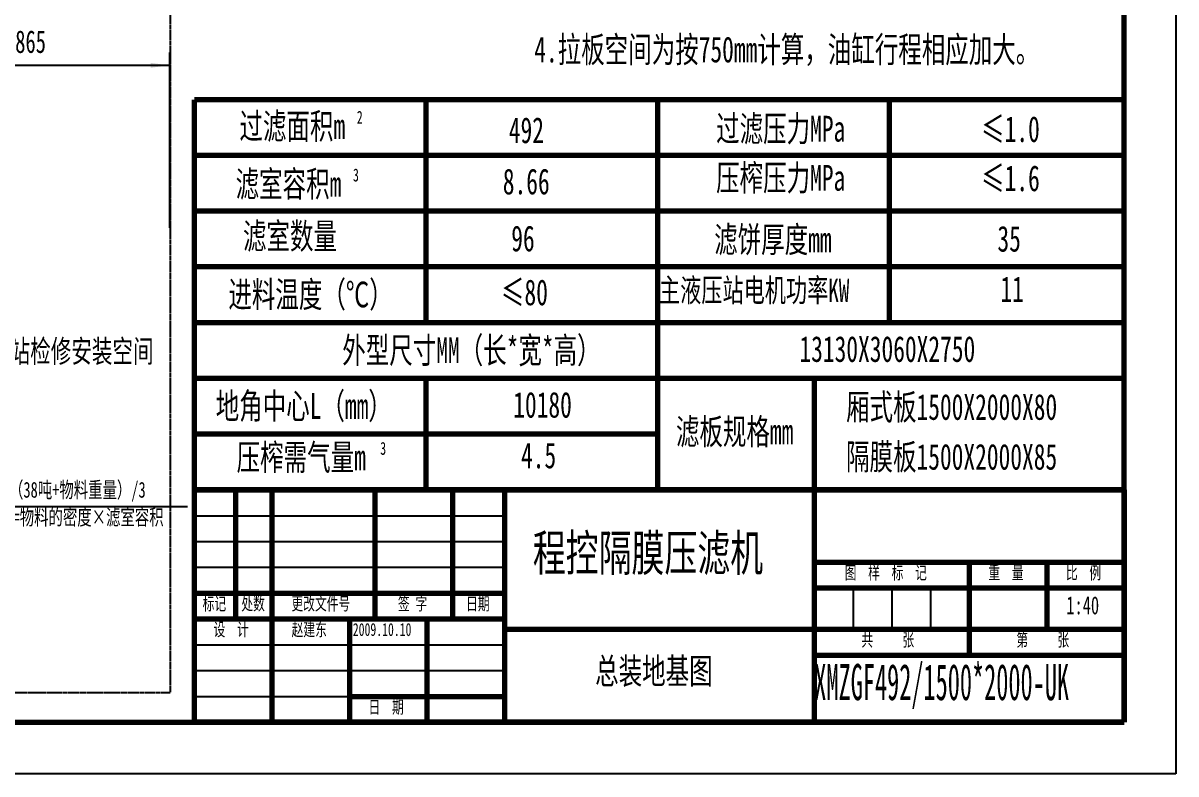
# Model space of a CAD drawing. Header units: millimetres. Extents: x -11880 to 11880, y -8400 to 8400.
# Drawn here: x 2953 to 11880, y -8400 to -2585 of the extents above; entities that cross this region are included whole.
import ezdxf

# ---------------------------------------------------------------- set-up
doc = ezdxf.new("R2010")
doc.units = ezdxf.units.MM
doc.linetypes.add('EB_DASHDOTDOT', pattern=[45, 30, -3, 3, -3, 3, -3])
for name, color, linetype, lineweight in [('CAXA0', 7, 'Continuous', 70), ('CAXA3', 7, 'Continuous', 25), ('CAXA4', 3, 'Continuous', 25)]:
    doc.layers.add(name, color=color, linetype=linetype, lineweight=lineweight)
doc.styles.add('TextStyle0', font='', dxfattribs={"width": 0.493078})
doc.styles.add('UserTxtStyle6', font='', dxfattribs={"width": 0.667})
doc.styles.add('标准', font='', dxfattribs={"width": 0.667})
doc.styles.get('TextStyle0').set_extended_font_data('FangSong_GB2312')
doc.styles.get('UserTxtStyle6').set_extended_font_data('FangSong_GB2312')
doc.styles.get('标准').set_extended_font_data('FangSong_GB2312')
doc.dimstyles.new('标准', dxfattribs={"dimscale": 40, "dimtxt": 3.5, "dimasz": 3, "dimexe": 2, "dimexo": 0, "dimtad": 1, "dimdec": 1, "dimzin": 12, "dimdsep": 46, "dimtxsty": '标准', "dimcen": 0, "dimdle": 4, "dimaunit": 1, "dimazin": 2, "dimtfac": 1, "dimtdec": 3, "dimtmove": 0, "dimatfit": 3, "dimfxl": 1, "dimtolj": 1, "dimtzin": 0, "dimarcsym": 0})

# ---------------------------------------------------------------- blocks, each defined once
blk = doc.blocks.new('CAXBLOCK43')
at = {"layer": 'CAXA4', "attachment_point": 1, "style": '标准'}
for s, insert, char_height in [('\\fFangSong_GB2312|b0|i0|p34;滤室容积m', (4598.9, -3730.9), 200), ('\\fFangSong_GB2312|b0|i0|p34;3', (5508, -3711.6), 100)]:
    blk.add_mtext(s, dxfattribs=dict(at, insert=insert, char_height=char_height))
blk = doc.blocks.new('CAXBLOCK44')
at = {"layer": 'CAXA4', "attachment_point": 1, "style": '标准'}
for s, insert, char_height in [('\\fFangSong_GB2312|b0|i0|p34;过滤面积m', (4628.6, -3283.7), 200), ('\\fFangSong_GB2312|b0|i0|p34;2', (5537.7, -3264.5), 100)]:
    blk.add_mtext(s, dxfattribs=dict(at, insert=insert, char_height=char_height))
blk = doc.blocks.new('*D69')
at = {"layer": 'CAXA4', "linetype": 'Continuous', "lineweight": 25}
blk.add_hatch(color=0, dxfattribs=at).paths.add_polyline_path([(1597, -5087.7), (1638.4, -5185), (1661.1, -5171.8)], flags=0)
at = {"layer": 'CAXA4', "color": 0, "linetype": 'Continuous', "lineweight": 25}
for p, q in [((1597, -5087.7), (2318, -6327.7)), ((2318, -6327.7), (4226.9, -6327.7))]:
    blk.add_line(p, q, dxfattribs=at)
at = {"layer": 'CAXA4', "color": 0, "linetype": 'Continuous', "lineweight": 25, "char_height": 122.5, "attachment_point": 1, "style": '标准'}
for s, insert in [('\\fFangSong_GB2312|b0|i0|p34;承重=（38吨+物料重量）/3', (2566.1, -6138)), ('\\fFangSong_GB2312|b0|i0|p34;物料重量=物料的密度×滤室容积', (2426.1, -6349.6))]:
    blk.add_mtext(s, dxfattribs=dict(at, insert=insert))
blk = doc.blocks.new('CAXBLOCK125', base_point=(11480, -8000))
at = {"layer": 'CAXA0', "linetype": 'Continuous', "lineweight": 70}
for p, q in [((11480, -8000), (11480, 8000)), ((-10880, -8000), (11480, -8000))]:
    blk.add_line(p, q, dxfattribs=at)
at = {"layer": 'CAXA3', "linetype": 'Continuous', "lineweight": 25}
for p, q in [((11880, 8400), (11880, -8400)), ((11880, -8400), (-11880, -8400))]:
    blk.add_line(p, q, dxfattribs=at)
blk = doc.blocks.new('CAXBLOCK311')
at = {"layer": 'CAXA4', "attachment_point": 1, "style": '标准'}
for s, insert, char_height in [('\\fFangSong_GB2312|b0|i0|p34;压榨需气量m', (4607, -5847.8), 200), ('\\fFangSong_GB2312|b0|i0|p34;3', (5718.8, -5828.6), 100)]:
    blk.add_mtext(s, dxfattribs=dict(at, insert=insert, char_height=char_height))
blk = doc.blocks.new('*D430')
at = {"layer": 'CAXA4', "linetype": 'Continuous', "lineweight": 25}
for points in [[(1907.4, -2912.7), (2057.4, -2893.9), (2057.4, -2931.4)], [(4091, -2912.7), (3941, -2893.9), (3941, -2931.4)]]:
    blk.add_hatch(color=0, dxfattribs=at).paths.add_polyline_path(points, flags=0)
at = {"layer": 'CAXA4', "color": 0, "linetype": 'Continuous', "lineweight": 25}
for p, q in [((1907.4, -4170.2), (1907.4, -2812.7)), ((4091, -4170.2), (4091, -2812.7)), ((4091, -2912.7), (1907.4, -2912.7))]:
    blk.add_line(p, q, dxfattribs=at)
at = {"layer": 'CAXA4', "color": 0, "linetype": 'Continuous', "lineweight": 25, "insert": (2813, -2641.7), "char_height": 175, "attachment_point": 1, "style": '标准'}
blk.add_mtext('\\fFangSong_GB2312|b0|i0|p34;2865', dxfattribs=at)
blk = doc.blocks.new('CAXBLOCK92')
at = {"layer": 'CAXA0', "color": 0, "linetype": 'Continuous', "lineweight": 25, "insert": (6900.5, -6548.2), "char_height": 280, "attachment_point": 1, "style": 'UserTxtStyle6'}
blk.add_mtext('\\fFangSong_GB2312|b0|i0|p34;程控隔膜压滤机', dxfattribs=at)
blk = doc.blocks.new('CAXBLOCK93')
at = {"layer": 'CAXA0', "color": 0, "linetype": 'Continuous', "lineweight": 25, "insert": (9080, -7548.2), "char_height": 280, "attachment_point": 1, "style": 'TextStyle0'}
blk.add_mtext('\\fFangSong_GB2312|b0|i0|p34;XMZGF492/1500*2000-UK', dxfattribs=at)
blk = doc.blocks.new('CAXBLOCK94')
at = {"layer": 'CAXA0', "color": 0, "linetype": 'Continuous', "lineweight": 25, "insert": (7383.1, -7503), "char_height": 200, "attachment_point": 1, "style": 'UserTxtStyle6'}
blk.add_mtext('\\fFangSong_GB2312|b0|i0|p34;总装地基图', dxfattribs=at)
blk = doc.blocks.new('CAXBLOCK95')
at = {"layer": 'CAXA0', "color": 0, "linetype": 'Continuous', "lineweight": 25, "insert": (11031.1, -7024.1), "char_height": 140, "attachment_point": 1, "style": 'UserTxtStyle6'}
blk.add_mtext('\\fFangSong_GB2312|b0|i0|p34;1:40', dxfattribs=at)
blk = doc.blocks.new('CAXBLOCK99')
at = {"layer": 'CAXA0', "color": 0, "linetype": 'Continuous', "lineweight": 25, "insert": (5032.9, -7231.5), "char_height": 100, "attachment_point": 1, "style": 'UserTxtStyle6'}
blk.add_mtext('\\fFangSong_GB2312|b0|i0|p34;赵建东', dxfattribs=at)
blk = doc.blocks.new('CAXBLOCK100')
at = {"layer": 'CAXA0', "color": 0, "linetype": 'Continuous', "lineweight": 25, "insert": (5506.6, -7231.5), "char_height": 100, "attachment_point": 1, "style": 'UserTxtStyle6'}
blk.add_mtext('\\fFangSong_GB2312|b0|i0|p34;2009.10.10', dxfattribs=at)

msp = doc.modelspace()

# ---------------------------------------------------------------- linework, layer by layer
at = {"layer": 'CAXA0', "linetype": 'Continuous', "lineweight": 70}
for p, q in [((11480, -3179.78), (4280, -3179.78)), ((4280, -6200), (4280, -3179.78)), ((6074.15, -4905.62), (6074.15, -3179.78)), ((7868.31, -6200), (7868.31, -3179.78)), ((9662.46, -4905.62), (9662.46, -3179.78)), ((11480, -3611.24), (4280, -3611.24)), ((11480, -4042.7), (4280, -4042.7)), ((11480, -4474.16), (4280, -4474.16)), ((11480, -4905.62), (4280, -4905.62)), ((11456.62, -5337.08), (4280, -5337.08)), ((6074.15, -6200), (6074.15, -5337.08)), ((9082.29, -6200), (9082.29, -5337.08)), ((7868.31, -5768.54), (4280, -5768.54)), ((11456.62, -6200), (4280, -6200)), ((11480, -6200), (4280, -6200)), ((4280, -8000), (4280, -6200)), ((4280, -6200), (11480, -6200)), ((4600, -7200), (4600, -6200)), ((4880, -6200), (4880, -8000)), ((5680, -7200), (5680, -6200)), ((6280, -7200), (6280, -6200)), ((6680, -6200), (6680, -8000)), ((9080, -6200), (9080, -8000)), ((11480, -6200), (11480, -8000)), ((9080, -6760), (11480, -6760)), ((10280, -6760), (10280, -7480)), ((10880, -6760), (10880, -7280)), ((9080, -6960), (11480, -6960)), ((4280, -7000), (6680, -7000)), ((4280, -7200), (6680, -7200)), ((5480, -7200), (5480, -8000)), ((6080, -7200), (6080, -8000)), ((6680, -7280), (9080, -7280)), ((9080, -7280), (11480, -7280)), ((9080, -7480), (11480, -7480)), ((5480, -7800), (6680, -7800)), ((11480, -8000), (4280, -8000))]:
    msp.add_line(p, q, dxfattribs=at)
at = {"layer": 'CAXA3', "color": 5, "linetype": 'EB_DASHDOTDOT', "lineweight": 25}
for p in [(4091.03, -2370.16), (-10726.35, -7770.16)]:
    msp.add_line(p, (4091.03, -7770.16), dxfattribs=at)
at = {"layer": 'CAXA3', "linetype": 'Continuous', "lineweight": 25}
for p, q in [((4280, -6400), (6680, -6400)), ((4280, -6600), (6680, -6600)), ((4280, -6800), (6680, -6800)), ((9380, -6960), (9380, -7280)), ((9680, -6960), (9680, -7280)), ((9980, -6960), (9980, -7280)), ((4280, -7400), (6680, -7400)), ((4280, -7600), (6680, -7600)), ((4280, -7800), (5480, -7800))]:
    msp.add_line(p, q, dxfattribs=at)

# ---------------------------------------------------------------- block references
at = {"layer": 'CAXA0'}
msp.add_blockref('CAXBLOCK125', (11480, -8000), dxfattribs=at)
at = {"layer": 'CAXA0', "color": 0}
for name in ['CAXBLOCK92', 'CAXBLOCK95', 'CAXBLOCK99', 'CAXBLOCK100', 'CAXBLOCK94', 'CAXBLOCK93']:
    msp.add_blockref(name, (0, 0), dxfattribs=at)
at = {"layer": 'CAXA4', "linetype": 'Continuous', "lineweight": 25}
for name in ['CAXBLOCK44', 'CAXBLOCK43', 'CAXBLOCK311']:
    msp.add_blockref(name, (0, 0), dxfattribs=at)
at = {"layer": 'CAXA4'}
msp.add_blockref('*D69', (0, 0), dxfattribs=at)

# ---------------------------------------------------------------- texts
at = {"layer": 'CAXA0', "linetype": 'Continuous', "lineweight": 25, "char_height": 100, "attachment_point": 1, "style": '标准'}
for s, insert in [('\\fFangSong_GB2312|b0|i0|p34;图  样  标  记', (9315.17, -6791.5)), ('\\fFangSong_GB2312|b0|i0|p34;重  量', (10427.93, -6791.5)), ('\\fFangSong_GB2312|b0|i0|p34;比  例', (11027.93, -6791.5)), ('\\fFangSong_GB2312|b0|i0|p34;标记', (4343.62, -7031.5)), ('\\fFangSong_GB2312|b0|i0|p34;处数', (4643.62, -7031.5)), ('\\fFangSong_GB2312|b0|i0|p34;更改文件号', (5031.55, -7031.5)), ('\\fFangSong_GB2312|b0|i0|p34;签 字', (5855.78, -7031.5)), ('\\fFangSong_GB2312|b0|i0|p34;日期', (6383.62, -7031.5)), ('\\fFangSong_GB2312|b0|i0|p34;设  计', (4427.93, -7231.5)), ('\\fFangSong_GB2312|b0|i0|p34;共     张', (9444.4, -7311.5)), ('\\fFangSong_GB2312|b0|i0|p34;第     张', (10644.4, -7311.5)), ('\\fFangSong_GB2312|b0|i0|p34;日  期', (5627.93, -7831.5))]:
    msp.add_mtext(s, dxfattribs=dict(at, insert=insert))
at = {"layer": 'CAXA4', "linetype": 'Continuous', "lineweight": 25, "attachment_point": 1, "style": '标准'}
for s, insert, char_height in [('\\fFangSong_GB2312|b0|i0|p34;4.拉板空间为按750mm计算，油缸行程相应加大。', (6911.55, -2689.92), 200), ('\\fFangSong_GB2312|b0|i0|p34;过滤压力MPa', (8319.62, -3302.86), 200), ('\\fFangSong_GB2312|b0|i0|p34;≤1.0', (10372.06, -3306.33), 200), ('\\fFangSong_GB2312|b0|i0|p34;492', (6714.41, -3314.88), 200), ('\\fFangSong_GB2312|b0|i0|p34;压榨压力MPa', (8319.62, -3683.55), 200), ('\\fFangSong_GB2312|b0|i0|p34;8.66', (6667.95, -3712.07), 200), ('\\fFangSong_GB2312|b0|i0|p34;≤1.6', (10372.06, -3687.02), 200), ('\\fFangSong_GB2312|b0|i0|p34;滤室数量', (4656.02, -4134.75), 200), ('\\fFangSong_GB2312|b0|i0|p34;96', (6733.25, -4153.15), 200), ('\\fFangSong_GB2312|b0|i0|p34;滤饼厚度mm', (8304.37, -4161.37), 200), ('\\fFangSong_GB2312|b0|i0|p34;35', (10497.85, -4155.45), 200), ('\\fFangSong_GB2312|b0|i0|p34;主液压站电机功率KW', (7877.72, -4564.13), 180), ('\\fFangSong_GB2312|b0|i0|p34;11', (10520.54, -4546.52), 200), ('\\fFangSong_GB2312|b0|i0|p34;进料温度（℃）', (4542.76, -4586.76), 200), ('\\fFangSong_GB2312|b0|i0|p34;≤80', (6654.18, -4570.47), 200), ('\\fFangSong_GB2312|b0|i0|p34;外型尺寸MM（长*宽*高）', (5424.69, -5018.43), 200), ('\\fFangSong_GB2312|b0|i0|p34;泵站检修安装空间', (2689.98, -5038.69), 175), ('\\fFangSong_GB2312|b0|i0|p34;13130X3060X2750', (8964.85, -5009.23), 200), ('\\fFangSong_GB2312|b0|i0|p34;地角中心L（mm）', (4444.87, -5450.18), 200), ('\\fFangSong_GB2312|b0|i0|p34;10180', (6748.74, -5441.28), 200), ('\\fFangSong_GB2312|b0|i0|p34;厢式板1500X2000X80', (9325.53, -5457.89), 200), ('\\fFangSong_GB2312|b0|i0|p34;滤板规格mm', (8008.33, -5648.5), 200), ('\\fFangSong_GB2312|b0|i0|p34;4.5', (6808.89, -5833.03), 200), ('\\fFangSong_GB2312|b0|i0|p34;隔膜板1500X2000X85', (9325.53, -5843.71), 200)]:
    msp.add_mtext(s, dxfattribs=dict(at, insert=insert, char_height=char_height))

# ---------------------------------------------------------------- dimensions: what is measured, and where the dimension line sits
at = {"layer": 'CAXA4', "linetype": 'Continuous', "lineweight": 70}
dim = msp.add_linear_dim(base=(2999.21, -2912.69), p1=(4091.03, -4170.16), p2=(1907.38, -4170.16), text='\\fFangSong_GB2312;2865', dimstyle='标准', dxfattribs=at)
dim.commit()
dim.dimension.update_dxf_attribs({"geometry": '*D430', "text_midpoint": (2999.21, -2761.57)})

doc.saveas('drawing.dxf')
